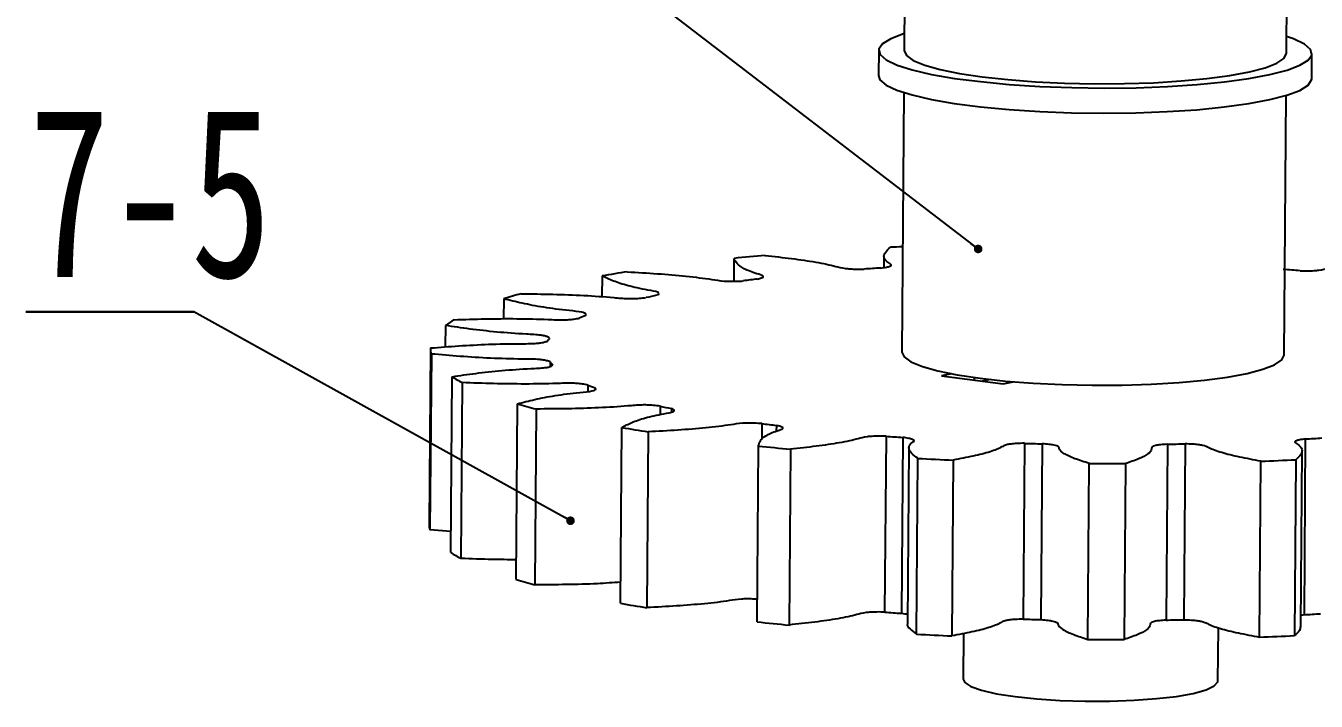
# Model space of a CAD drawing. Header units: millimetres. Extents: x 0 to 1189, y 0 to 841.
# Drawn here: x 407 to 559, y 372 to 451.5 of the extents above; entities that cross this region are included whole.
import ezdxf

# ---------------------------------------------------------------- set-up
doc = ezdxf.new("R2010")
doc.units = ezdxf.units.MM
doc.layers.add('10', color=7, linetype='Continuous')
doc.styles.add('SLDTEXTSTYLE5', font='TXT', dxfattribs={"width": 0.7})
doc.dimstyles.new('SLDDIMSTYLE0', dxfattribs={"dimtxt": 0.18, "dimasz": 1.016, "dimexe": 0, "dimexo": 0.0625, "dimgap": 0, "dimtad": 0, "dimtih": 1, "dimtoh": 1, "dimdec": 0, "dimrnd": 1e-09, "dimzin": 0, "dimdsep": 46, "dimtxsty": 'Standard', "dimblk1": 'DOT', "dimblk2": 'DOT', "dimsah": 1, "dimcen": 0.09, "dimadec": 0, "dimazin": 0, "dimtfac": 1.016, "dimtdec": 0, "dimtofl": 0, "dimtmove": 0, "dimatfit": 3, "dimldrblk": 'DOT', "dimfxl": 0, "dimfrac": 2, "dimtolj": 1, "dimtzin": 0, "dimarcsym": 0})

# ---------------------------------------------------------------- blocks, each defined once
blk = doc.blocks.new('SW_NOTE_0_3')
at = {"layer": '10', "color": 0}
for p, q in [((-19.78, 0), (0, 0)), ((0, 0), (-19.78, 0)), ((-19.78, 0), (0, 0)), ((0, 0), (-19.78, 0)), ((-19.78, 0), (0, 0)), ((0, 0), (-19.78, 0))]:
    blk.add_line(p, q, dxfattribs=at)
at = {"layer": '10', "color": 0, "insert": (-5.13, 24.07), "char_height": 20, "attachment_point": 2, "style": 'SLDTEXTSTYLE5'}
blk.add_mtext('7-5', dxfattribs=at)
blk = doc.blocks.new('_Dot')
at = {"color": 0, "linetype": 'ByBlock', "lineweight": -2}
blk.add_line((-0.5, 0), (-1, 0), dxfattribs=at)
at = {"color": 0, "linetype": 'ByBlock', "const_width": 0.5}
blk.add_lwpolyline([(-0.25, 0, 1), (0.25, 0, 1)], format="xyb", close=True, dxfattribs=at)

msp = doc.modelspace()

# ---------------------------------------------------------------- linework, layer by layer
at = {"color": 7, "linetype": 'Continuous', "lineweight": 25}
for p, q in [((555.46, 448.28), (555.52, 456.73)), ((510.51, 454.77), (510.46, 448.62)), ((507.46, 448.64), (507.44, 445.68)), ((558.44, 445.3), (558.46, 448.26)), ((510.42, 443.67), (510.19, 413.12)), ((555.19, 412.78), (555.42, 443.33)), ((490.42, 424.15), (490.4, 421.46)), ((508.08, 424.38), (508.07, 423.07)), ((474.9, 422.08), (474.88, 419.64)), ((463.31, 419.38), (463.29, 417.04)), ((456.45, 416.25), (456.43, 413.73)), ((454.69, 413.54), (454.54, 392.83)), ((454.79, 412.89), (454.63, 392.18)), ((468.79, 411.97), (468.79, 411.42)), ((457.08, 389.52), (457.24, 410.22)), ((516.03, 410.56), (514.87, 410.31)), ((514.87, 410.31), (522.13, 409.37)), ((458.43, 409.53), (458.28, 388.82)), ((473.23, 409.23), (473.23, 408.48)), ((518.75, 409.81), (518.75, 410.12)), ((520.6, 409.89), (519.69, 409.69)), ((522.13, 409.37), (523.28, 409.63)), ((464.76, 386.33), (464.92, 407.03)), ((467.14, 406.41), (466.98, 385.7)), ((481.73, 406.76), (481.72, 405.76)), ((483.06, 406.47), (483.05, 406.05)), ((477.06, 383.54), (477.22, 404.25)), ((493.69, 404.7), (493.68, 402.81)), ((495.41, 404.48), (495.4, 403.8)), ((480.31, 403.73), (480.16, 383.03)), ((508.32, 403.21), (508.16, 382.5)), ((510.3, 403.07), (510.14, 382.36)), ((557.68, 402.89), (557.53, 382.18)), ((493.14, 381.35), (493.3, 402.06)), ((497.06, 401.69), (496.9, 380.98)), ((511.01, 401.87), (510.86, 381.17)), ((524.61, 402.38), (524.45, 381.67)), ((526.72, 402.33), (526.56, 381.62)), ((541.44, 402.27), (541.29, 381.56)), ((543.54, 402.31), (543.38, 381.6)), ((557.15, 380.82), (557.3, 401.53)), ((511.91, 379.9), (512.07, 400.61)), ((516.23, 400.41), (516.07, 379.7)), ((532.08, 379.29), (532.24, 400)), ((536.52, 399.98), (536.37, 379.27)), ((552.28, 379.56), (552.44, 400.27)), ((556.55, 400.44), (556.4, 379.73)), ((457.1, 391.98), (454.63, 392.18)), ((557.53, 382.18), (557.16, 382.12)), ((517.44, 379.97), (517.4, 374.61)), ((547.4, 374.38), (547.45, 380.66))]:
    msp.add_line(p, q, dxfattribs=at)
at = {"color": 7, "linetype": 'Continuous', "lineweight": 25, "flags": 128}
for points in [[(510.48, 450.61), (510.38, 450.58), (508.87, 450.01), (507.89, 449.41), (507.48, 448.78), (507.63, 448.15), (508.35, 447.52), (509.62, 446.92), (511.41, 446.34), (513.68, 445.82), (516.38, 445.35), (519.46, 444.96), (522.83, 444.64), (526.43, 444.4), (530.18, 444.26), (533.99, 444.21), (537.77, 444.25), (541.45, 444.39), (544.94, 444.62), (548.16, 444.94), (551.04, 445.33), (553.52, 445.79), (555.54, 446.32), (557.05, 446.89), (558.03, 447.49), (558.44, 448.12), (558.29, 448.75), (557.57, 449.38), (556.3, 449.99), (555.47, 450.27)], [(510.46, 448.62), (510.72, 448.05), (511.53, 447.47), (512.87, 446.92), (514.7, 446.4), (516.98, 445.94), (519.65, 445.53), (522.65, 445.2), (525.91, 444.95), (529.34, 444.79), (532.86, 444.71), (536.38, 444.73), (539.82, 444.84), (543.08, 445.04), (546.1, 445.32), (548.8, 445.68), (551.1, 446.11), (552.96, 446.59), (554.33, 447.12), (555.17, 447.69), (555.46, 448.27), (555.46, 448.28)], [(507.44, 445.68), (507.61, 445.19), (508.33, 444.56), (509.6, 443.96), (511.39, 443.39), (513.66, 442.86), (516.36, 442.39), (519.43, 442), (522.81, 441.68), (526.41, 441.44), (530.16, 441.3), (533.97, 441.25), (537.75, 441.3), (541.43, 441.44), (544.92, 441.66), (548.14, 441.98), (551.02, 442.37), (553.5, 442.84), (555.52, 443.36), (557.03, 443.93), (558.01, 444.53), (558.42, 445.16), (558.44, 445.3)], [(510.19, 413.12), (510.45, 412.55), (511.26, 411.97), (512.6, 411.42), (514.43, 410.9), (516.71, 410.44), (519.39, 410.03), (522.39, 409.7), (525.64, 409.45), (529.07, 409.29), (532.59, 409.21), (536.11, 409.23), (539.55, 409.34), (542.82, 409.54), (545.83, 409.82), (548.53, 410.18), (550.83, 410.61), (552.69, 411.09), (554.06, 411.62), (554.9, 412.19), (555.19, 412.77), (555.19, 412.78)], [(517.4, 374.61), (517.58, 374.22), (518.31, 373.75), (519.58, 373.3), (521.34, 372.89), (523.53, 372.55), (526.06, 372.28), (528.84, 372.1), (531.75, 372.01), (534.68, 372.01), (537.53, 372.12), (540.18, 372.31), (542.53, 372.58), (544.5, 372.93), (546, 373.34), (546.97, 373.8), (547.39, 374.28), (547.4, 374.38)]]:
    msp.add_lwpolyline(points, dxfattribs=at)
at = {"color": 7, "linetype": 'Continuous', "lineweight": 25}
for centre, radius, start, end in [((527.7, 15.75), 410.14, 92.4336, 92.6372), ((519.91, 128.42), 297.2, 94.9845, 95.6939), ((502.89, 262.78), 161.74, 98.9027, 99.9671), ((526.39, 123.93), 299.67, 93.5756, 93.9478), ((533.35, 106.95), 316.64, 85.7044, 86.0632), ((515.91, 234.49), 188.6, 96.9267, 97.4335), ((481.12, 362.87), 59.25, 105.4174, 107.4966), ((499.14, 335.51), 86.16, 101.9359, 102.7903), ((463.1, 407.44), 11.03, 120.6776, 127.0578), ((481.72, 395.52), 23.6, 111.755, 113.7808), ((471.07, 412.95), 2.98, 142.4144, 150.4638), ((456.92, 413.53), 2.23, 178.1425, 196.692), ((472.18, 414.76), 4.4, 219.4805, 225.6926), ((465.73, 423.55), 15.81, 237.4756, 242.4943), ((484.86, 438.15), 31.16, 248.0973, 249.7804), ((485.89, 477.35), 73.37, 253.3912, 255.1941), ((503.72, 506.11), 101.76, 257.5163, 258.2809), ((509.01, 585.69), 184.21, 260.0631, 261.0391), ((521.28, 611.49), 208.62, 262.4019, 262.8757), ((532.04, 718.96), 316.64, 265.7044, 266.0632), ((539, 701.97), 299.67, 273.5756, 273.9478), ((526.63, 721.13), 320.81, 264.0369, 264.7111), ((535.41, 783.87), 381.65, 268.3782, 268.695), ((535.66, 777.22), 374.99, 270.8836, 271.2041), ((534.84, 831.58), 431.58, 266.9748, 267.5281), ((536.13, 869.02), 469.04, 269.5248, 270.0482), ((537.41, 816.43), 416.43, 272.0687, 272.6353), ((456.77, 392.82), 2.24, 179.7014, 196.68), ((465.58, 402.84), 15.81, 237.4756, 242.4943), ((485.73, 456.64), 73.37, 253.3912, 255.1941), ((508.85, 564.98), 184.21, 260.0631, 261.0391), ((526.47, 700.42), 320.81, 264.0369, 264.7111), ((531.88, 698.25), 316.64, 265.7044, 266.0632), ((535.25, 763.17), 381.65, 268.3782, 268.695), ((535.5, 756.51), 374.99, 270.8836, 271.2041), ((538.84, 681.27), 299.67, 273.5756, 273.9478), ((534.69, 810.88), 431.58, 266.9748, 267.5281), ((535.97, 848.31), 469.04, 269.5248, 270.0482), ((537.25, 795.72), 416.43, 272.0687, 272.6353)]:
    msp.add_arc(centre, radius, start, end, dxfattribs=at)
for points, knots in [([(507.7, 423.01), (507.93, 423.05), (508.35, 423.1), (508.77, 423.21), (509.05, 423.38), (508.4, 423.73), (507.98, 424.24), (508.16, 424.86), (508.61, 425.26), (508.83, 425.46)], [0, 0, 0, 0, 0.060785, 0.10904, 0.150451, 0.268836, 0.513206, 0.756564, 1, 1, 1, 1]), ([(493.16, 421.71), (493.33, 421.75), (493.64, 421.83), (493.87, 421.95), (493.88, 422.13), (492.71, 422.44), (491.53, 422.92), (490.72, 423.53), (490.52, 423.95), (490.42, 424.15)], [0, 0, 0, 0, 0.0607849, 0.1090396, 0.1504514, 0.2688358, 0.5132059, 0.7565636, 1, 1, 1, 1]), ([(494.09, 424.49), (495.14, 424.38), (497.24, 424.14), (500.13, 423.72), (502.1, 423.31), (503.16, 423), (504.13, 422.91), (504.89, 422.88), (505.45, 422.88), (505.76, 422.89)], [0, 0, 0, 0, 0.243436, 0.486794, 0.731164, 0.849549, 0.89096, 0.939215, 1, 1, 1, 1]), ([(557.06, 422.69), (557.38, 422.69), (557.93, 422.68), (558.69, 422.7), (559.64, 422.79), (560.62, 423.1), (562.48, 423.49), (565.26, 423.89), (567.3, 424.11), (568.33, 424.22)], [0, 0, 0, 0, 0.060785, 0.10904, 0.150451, 0.268836, 0.513206, 0.756564, 1, 1, 1, 1]), ([(477.86, 422.57), (479.05, 422.5), (481.42, 422.36), (484.84, 422.07), (487.35, 421.76), (488.86, 421.5), (489.92, 421.45), (490.69, 421.45), (491.22, 421.48), (491.51, 421.5)], [0, 0, 0, 0, 0.243436, 0.486794, 0.731164, 0.849549, 0.89096, 0.939215, 1, 1, 1, 1]), ([(481.58, 420.08), (481.54, 420.11), (481.37, 420.25), (479.74, 420.5), (477.88, 420.92), (476.15, 421.48), (475.31, 421.88), (474.9, 422.08)], [0, 0, 0, 0, 0.0464799, 0.1793527, 0.4536299, 0.7267708, 1, 1, 1, 1]), ([(472.98, 417.44), (472.99, 417.49), (473.03, 417.58), (472.85, 417.71), (472.32, 417.87), (470.41, 418.05), (467.96, 418.37), (465.43, 418.86), (464.02, 419.21), (463.31, 419.38)], [0, 0, 0, 0, 0.060785, 0.10904, 0.150451, 0.268836, 0.513206, 0.756564, 1, 1, 1, 1]), ([(465.37, 419.99), (466.61, 419.97), (469.1, 419.94), (472.8, 419.8), (475.69, 419.61), (477.54, 419.41), (478.62, 419.41), (479.36, 419.45), (479.81, 419.5), (480.06, 419.53)], [0, 0, 0, 0, 0.243436, 0.486794, 0.731164, 0.849549, 0.89096, 0.939215, 1, 1, 1, 1]), ([(481.32, 419.81), (481.43, 419.86), (481.58, 419.93), (481.58, 420), (481.58, 420.03)], [0, 0, 0, 0, 0.675618, 1, 1, 1, 1]), ([(457.47, 416.93), (458.68, 416.97), (461.11, 417.04), (464.85, 417.07), (467.91, 417), (469.98, 416.89), (471.02, 416.94), (471.66, 417.01), (472.01, 417.08), (472.21, 417.12)], [0, 0, 0, 0, 0.243436, 0.486794, 0.731164, 0.849549, 0.89096, 0.939215, 1, 1, 1, 1]), ([(468.7, 414.76), (468.64, 414.81), (468.53, 414.91), (468.16, 415.02), (467.4, 415.16), (465.3, 415.25), (462.46, 415.46), (459.29, 415.82), (457.4, 416.1), (456.45, 416.25)], [0, 0, 0, 0, 0.060785, 0.10904, 0.150451, 0.268836, 0.513206, 0.756564, 1, 1, 1, 1]), ([(454.7, 413.6), (455.79, 413.69), (457.99, 413.86), (461.52, 414.05), (464.55, 414.12), (466.7, 414.1), (467.61, 414.19), (468.12, 414.29), (468.34, 414.37), (468.47, 414.41)], [0, 0, 0, 0, 0.243436, 0.486794, 0.731164, 0.849549, 0.89096, 0.939215, 1, 1, 1, 1]), ([(468.79, 411.97), (468.65, 412.01), (468.4, 412.1), (467.87, 412.2), (466.93, 412.29), (464.79, 412.29), (461.74, 412.38), (458.16, 412.6), (455.91, 412.79), (454.79, 412.89)], [0, 0, 0, 0, 0.0607849, 0.1090396, 0.1504514, 0.2688358, 0.5132059, 0.7565636, 1, 1, 1, 1]), ([(457.24, 410.22), (458.15, 410.36), (459.97, 410.62), (463.05, 410.96), (465.84, 411.16), (467.91, 411.23), (468.64, 411.36), (468.97, 411.47), (469.06, 411.56), (469.11, 411.61)], [0, 0, 0, 0, 0.243436, 0.486794, 0.731164, 0.849549, 0.89096, 0.939215, 1, 1, 1, 1]), ([(473.23, 409.23), (473.03, 409.28), (472.65, 409.35), (471.99, 409.42), (470.95, 409.48), (468.91, 409.38), (465.86, 409.34), (462.1, 409.39), (459.66, 409.48), (458.43, 409.53)], [0, 0, 0, 0, 0.060785, 0.10904, 0.150451, 0.268836, 0.513206, 0.756564, 1, 1, 1, 1]), ([(464.92, 407.03), (465.58, 407.2), (466.9, 407.54), (469.31, 408.01), (471.68, 408.32), (473.54, 408.48), (474.04, 408.64), (474.18, 408.76), (474.12, 408.85), (474.09, 408.91)], [0, 0, 0, 0, 0.243436, 0.486794, 0.731164, 0.849549, 0.89096, 0.939215, 1, 1, 1, 1]), ([(481.73, 406.76), (481.47, 406.79), (481, 406.84), (480.26, 406.89), (479.17, 406.89), (477.37, 406.71), (474.53, 406.54), (470.86, 406.43), (468.38, 406.42), (467.14, 406.41)], [0, 0, 0, 0, 0.060785, 0.10904, 0.150451, 0.268836, 0.513206, 0.756564, 1, 1, 1, 1]), ([(477.22, 404.25), (477.58, 404.44), (478.32, 404.83), (479.9, 405.39), (481.67, 405.79), (483.2, 406.03), (483.43, 406.21), (483.36, 406.34), (483.17, 406.42), (483.06, 406.47)], [0, 0, 0, 0, 0.243436, 0.486794, 0.731164, 0.849549, 0.89096, 0.939215, 1, 1, 1, 1]), ([(493.69, 404.7), (493.4, 404.72), (492.87, 404.75), (492.09, 404.76), (491.04, 404.73), (489.6, 404.47), (487.17, 404.18), (483.83, 403.92), (481.48, 403.79), (480.31, 403.73)], [0, 0, 0, 0, 0.060785, 0.10904, 0.150451, 0.268836, 0.513206, 0.756564, 1, 1, 1, 1]), ([(493.3, 402.06), (493.35, 402.26), (493.44, 402.67), (494.08, 403.28), (495.15, 403.76), (496.23, 404.06), (496.18, 404.24), (495.92, 404.36), (495.59, 404.44), (495.41, 404.48)], [0, 0, 0, 0, 0.2434364, 0.4867941, 0.7311642, 0.8495486, 0.8909604, 0.9392151, 1, 1, 1, 1]), ([(508.32, 403.21), (508.01, 403.21), (507.45, 403.22), (506.69, 403.2), (505.75, 403.12), (504.77, 402.81), (502.91, 402.42), (500.13, 402.01), (498.08, 401.8), (497.06, 401.69)], [0, 0, 0, 0, 0.060785, 0.10904, 0.150451, 0.268836, 0.513206, 0.756564, 1, 1, 1, 1]), ([(512.07, 400.61), (511.79, 400.81), (511.24, 401.21), (510.9, 401.84), (511.18, 402.35), (511.75, 402.69), (511.42, 402.86), (510.97, 402.97), (510.54, 403.03), (510.3, 403.07)], [0, 0, 0, 0, 0.243436, 0.486794, 0.731164, 0.849549, 0.89096, 0.939215, 1, 1, 1, 1]), ([(557.68, 402.89), (557.45, 402.86), (557.03, 402.8), (556.62, 402.69), (556.33, 402.52), (556.99, 402.18), (557.4, 401.67), (557.23, 401.04), (556.78, 400.64), (556.55, 400.44)], [0, 0, 0, 0, 0.060785, 0.10904, 0.150451, 0.268836, 0.513206, 0.756564, 1, 1, 1, 1]), ([(524.61, 402.38), (524.3, 402.37), (523.75, 402.36), (523.06, 402.3), (522.29, 402.18), (521.84, 401.83), (520.67, 401.37), (518.64, 400.86), (517.03, 400.56), (516.23, 400.41)], [0, 0, 0, 0, 0.060785, 0.10904, 0.150451, 0.268836, 0.513206, 0.756564, 1, 1, 1, 1]), ([(532.24, 400), (531.66, 400.18), (530.49, 400.56), (529.2, 401.15), (528.68, 401.66), (528.69, 402.02), (528.1, 402.17), (527.51, 402.26), (527, 402.3), (526.72, 402.33)], [0, 0, 0, 0, 0.243436, 0.486794, 0.731164, 0.849549, 0.89096, 0.939215, 1, 1, 1, 1]), ([(541.44, 402.27), (541.16, 402.25), (540.66, 402.21), (540.09, 402.13), (539.55, 401.98), (539.65, 401.62), (539.26, 401.12), (538.12, 400.53), (537.06, 400.16), (536.52, 399.98)], [0, 0, 0, 0, 0.060785, 0.10904, 0.150451, 0.268836, 0.513206, 0.756564, 1, 1, 1, 1]), ([(552.44, 400.27), (551.59, 400.43), (549.9, 400.74), (547.74, 401.27), (546.45, 401.74), (545.91, 402.09), (545.1, 402.22), (544.4, 402.28), (543.85, 402.3), (543.54, 402.31)], [0, 0, 0, 0, 0.243436, 0.486794, 0.731164, 0.849549, 0.89096, 0.939215, 1, 1, 1, 1]), ([(464.78, 388.66), (463.84, 388.67), (461.65, 388.69), (459.5, 388.77), (458.28, 388.82)], [0, 0, 0, 0, 0.430794, 1, 1, 1, 1]), ([(477.08, 386.03), (476.18, 385.96), (474.15, 385.81), (470.7, 385.73), (468.22, 385.71), (466.98, 385.7)], [0, 0, 0, 0, 0.2867937, 0.6433391, 1, 1, 1, 1]), ([(493.16, 384.01), (492.99, 384.02), (492.58, 384.05), (491.93, 384.06), (490.89, 384.02), (489.44, 383.76), (487.01, 383.47), (483.67, 383.21), (481.33, 383.09), (480.16, 383.03)], [0, 0, 0, 0, 0.036369, 0.085878, 0.128366, 0.249828, 0.500551, 0.750235, 1, 1, 1, 1]), ([(508.16, 382.5), (507.85, 382.51), (507.29, 382.52), (506.54, 382.49), (505.59, 382.41), (504.61, 382.1), (502.75, 381.71), (499.97, 381.31), (497.92, 381.09), (496.9, 380.98)], [0, 0, 0, 0, 0.060785, 0.10904, 0.150451, 0.268836, 0.513206, 0.756564, 1, 1, 1, 1]), ([(510.14, 382.36), (510.4, 382.33), (510.67, 382.29), (510.85, 382.24), (510.86, 382.24)], [0, 0, 0, 0, 0.94211, 1, 1, 1, 1]), ([(524.45, 381.67), (524.14, 381.66), (523.6, 381.65), (522.91, 381.59), (522.14, 381.47), (521.68, 381.13), (520.52, 380.66), (518.49, 380.15), (516.88, 379.85), (516.07, 379.7)], [0, 0, 0, 0, 0.060785, 0.10904, 0.150451, 0.268836, 0.513206, 0.756564, 1, 1, 1, 1]), ([(526.56, 381.62), (526.84, 381.59), (527.35, 381.55), (527.95, 381.46), (528.53, 381.31), (528.52, 380.95), (529.04, 380.45), (530.34, 379.85), (531.5, 379.48), (532.08, 379.29)], [0, 0, 0, 0, 0.060785, 0.10904, 0.150451, 0.268836, 0.513206, 0.756564, 1, 1, 1, 1]), ([(541.29, 381.56), (541.01, 381.54), (540.51, 381.5), (539.94, 381.42), (539.39, 381.27), (539.5, 380.91), (539.1, 380.41), (537.97, 379.82), (536.9, 379.46), (536.37, 379.27)], [0, 0, 0, 0, 0.060785, 0.10904, 0.150451, 0.268836, 0.513206, 0.756564, 1, 1, 1, 1]), ([(543.38, 381.6), (543.69, 381.59), (544.24, 381.57), (544.95, 381.51), (545.75, 381.38), (546.29, 381.04), (547.58, 380.56), (549.75, 380.04), (551.44, 379.72), (552.28, 379.56)], [0, 0, 0, 0, 0.060785, 0.10904, 0.150451, 0.268836, 0.513206, 0.756564, 1, 1, 1, 1]), ([(510.88, 381.17), (510.87, 381.15), (510.73, 380.94), (511.13, 380.51), (511.65, 380.1), (511.91, 379.9)], [0, 0, 0, 0, 0.029122, 0.514482, 1, 1, 1, 1]), ([(557.1, 380.82), (557.09, 380.66), (557.06, 380.29), (556.64, 379.93), (556.4, 379.73)], [0, 0, 0, 0, 0.436952, 1, 1, 1, 1])]:
    msp.add_open_spline(points, degree=3, knots=knots, dxfattribs=at)

# ---------------------------------------------------------------- block references
at = {"layer": '10'}
msp.add_blockref('SW_NOTE_0_3', (426.82, 417.87), dxfattribs=at)

# ---------------------------------------------------------------- leaders
for points in [[(519.17, 425.26), (426.82, 496.11)], [(471.17, 393.26), (426.82, 417.87)]]:
    msp.add_leader(points, dimstyle='SLDDIMSTYLE0', dxfattribs=at)

doc.saveas('drawing.dxf')
